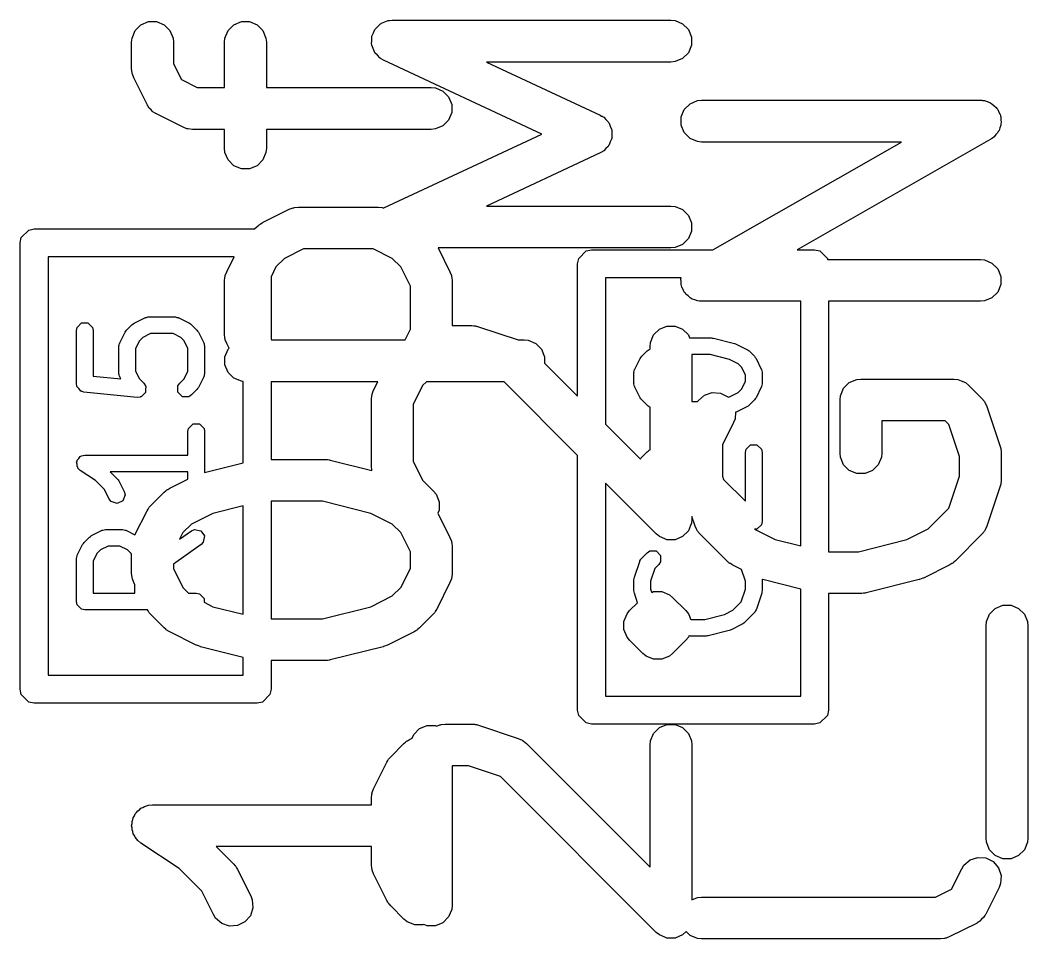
# Model space of a CAD drawing. Extents: x 2.08 to 4.63, y -4.92 to -2.81.
# Drawn here: x 3.0925 to 3.2348, y -4.3158 to -4.1861 of the extents above; entities that cross this region are included whole.
import ezdxf

# ---------------------------------------------------------------- set-up
doc = ezdxf.new("R2010")
doc.units = 0
doc.header["$MEASUREMENT"] = 0
doc.layers.add('BLACK', color=7, linetype='CONTINUOUS')

msp = doc.modelspace()

# ---------------------------------------------------------------- linework, layer by layer
at = {"layer": 'BLACK', "linetype": 'CONTINUOUS'}
for p, q in [((3.10876, -4.18752), (3.10957, -4.18671)), ((3.10957, -4.18671), (3.11064, -4.18627)), ((3.11064, -4.18627), (3.11179, -4.18627)), ((3.11179, -4.18627), (3.11285, -4.18671)), ((3.11285, -4.18671), (3.11367, -4.18752)), ((3.12188, -4.18752), (3.1227, -4.18671)), ((3.1227, -4.18671), (3.12376, -4.18627)), ((3.12376, -4.18627), (3.12491, -4.18627)), ((3.12491, -4.18627), (3.12598, -4.18671)), ((3.12598, -4.18671), (3.12679, -4.18752)), ((3.14269, -4.18728), (3.14307, -4.18693)), ((3.14307, -4.18693), (3.14343, -4.18657)), ((3.14343, -4.18657), (3.14349, -4.18654)), ((3.14349, -4.18654), (3.14354, -4.1865)), ((3.14354, -4.1865), (3.14402, -4.18632)), ((3.14402, -4.18632), (3.1445, -4.18613)), ((3.1445, -4.18613), (3.14459, -4.18612)), ((3.14459, -4.18612), (3.14462, -4.1861)), ((3.14462, -4.1861), (3.14469, -4.18611)), ((3.14469, -4.18611), (3.14507, -4.18607)), ((3.14507, -4.18607), (3.18444, -4.18607)), ((3.18444, -4.18607), (3.18502, -4.18613)), ((3.18502, -4.18613), (3.18608, -4.18657)), ((3.18608, -4.18657), (3.1869, -4.18738)), ((3.10826, -4.18916), (3.10832, -4.18859)), ((3.10832, -4.18859), (3.10876, -4.18752)), ((3.11367, -4.18752), (3.11411, -4.18859)), ((3.11411, -4.18859), (3.11417, -4.18916)), ((3.12138, -4.18916), (3.12144, -4.18859)), ((3.12144, -4.18859), (3.12188, -4.18752)), ((3.12679, -4.18752), (3.12723, -4.18859)), ((3.12723, -4.18859), (3.12729, -4.18916)), ((3.14218, -4.18845), (3.1422, -4.18839)), ((3.14218, -4.18896), (3.14218, -4.18845)), ((3.1422, -4.18832), (3.14242, -4.18786)), ((3.1422, -4.18839), (3.1422, -4.18832)), ((3.14242, -4.18786), (3.14262, -4.18738)), ((3.14262, -4.18738), (3.14266, -4.18734)), ((3.14266, -4.18734), (3.14269, -4.18728)), ((3.1869, -4.18738), (3.18734, -4.18845)), ((3.18734, -4.18845), (3.18734, -4.1896)), ((3.10826, -4.19291), (3.10826, -4.18916)), ((3.11417, -4.18916), (3.11417, -4.19222)), ((3.12138, -4.19558), (3.12138, -4.18916)), ((3.12729, -4.18916), (3.12729, -4.19558)), ((3.14215, -4.18947), (3.14218, -4.18896)), ((3.14218, -4.18953), (3.14215, -4.18947)), ((3.14218, -4.1896), (3.14218, -4.18953)), ((3.14237, -4.19007), (3.14218, -4.1896)), ((3.18734, -4.1896), (3.1869, -4.19066)), ((3.14255, -4.19055), (3.14237, -4.19007)), ((3.14259, -4.1906), (3.14255, -4.19055)), ((3.14262, -4.19066), (3.14259, -4.1906)), ((3.14298, -4.19103), (3.14262, -4.19066)), ((3.14332, -4.1914), (3.14298, -4.19103)), ((3.1434, -4.19145), (3.14332, -4.1914)), ((3.14343, -4.19148), (3.1434, -4.19145)), ((3.1869, -4.19066), (3.18608, -4.19148)), ((3.11417, -4.19222), (3.11529, -4.19446)), ((3.1435, -4.19151), (3.14343, -4.19148)), ((3.14382, -4.1917), (3.1435, -4.19151)), ((3.16621, -4.20215), (3.14382, -4.1917)), ((3.18444, -4.19198), (3.15838, -4.19198)), ((3.15838, -4.19198), (3.17444, -4.19947)), ((3.18502, -4.19192), (3.18444, -4.19198)), ((3.18608, -4.19148), (3.18502, -4.19192)), ((3.10832, -4.19349), (3.10826, -4.19291)), ((3.10836, -4.19359), (3.10832, -4.19349)), ((3.10837, -4.19369), (3.10836, -4.19359)), ((3.10857, -4.19423), (3.10837, -4.19369)), ((3.11045, -4.19798), (3.10857, -4.19423)), ((3.11529, -4.19446), (3.11753, -4.19558)), ((3.11753, -4.19558), (3.12138, -4.19558)), ((3.12729, -4.19558), (3.15058, -4.19558)), ((3.15058, -4.19558), (3.15116, -4.19564)), ((3.15116, -4.19564), (3.15222, -4.19608)), ((3.15222, -4.19608), (3.15304, -4.1969)), ((3.15304, -4.1969), (3.15348, -4.19796)), ((3.11051, -4.19808), (3.11045, -4.19798)), ((3.11052, -4.19813), (3.11051, -4.19808)), ((3.11057, -4.19818), (3.11052, -4.19813)), ((3.11076, -4.19847), (3.11057, -4.19818)), ((3.11104, -4.19872), (3.11076, -4.19847)), ((3.15348, -4.19796), (3.15348, -4.19911)), ((3.18632, -4.19867), (3.18713, -4.19786)), ((3.18713, -4.19786), (3.1882, -4.19742)), ((3.1882, -4.19742), (3.18877, -4.19736)), ((3.18877, -4.19736), (3.22814, -4.19736)), ((3.22814, -4.19736), (3.22829, -4.19738)), ((3.22829, -4.19738), (3.22835, -4.19737)), ((3.22835, -4.19737), (3.22842, -4.19739)), ((3.22842, -4.19739), (3.22872, -4.19742)), ((3.22872, -4.19742), (3.22908, -4.19757)), ((3.22908, -4.19757), (3.22946, -4.19767)), ((3.22946, -4.19767), (3.22961, -4.19779)), ((3.22961, -4.19779), (3.22978, -4.19786)), ((3.22978, -4.19786), (3.23006, -4.19814)), ((3.23006, -4.19814), (3.23037, -4.19838)), ((3.23037, -4.19838), (3.23046, -4.19854)), ((3.23046, -4.19854), (3.2306, -4.19867)), ((3.11128, -4.199), (3.11104, -4.19872)), ((3.11157, -4.19918), (3.11128, -4.199)), ((3.11163, -4.19923), (3.11157, -4.19918)), ((3.11167, -4.19924), (3.11163, -4.19923)), ((3.11177, -4.1993), (3.11167, -4.19924)), ((3.11552, -4.20118), (3.11177, -4.1993)), ((3.15348, -4.19911), (3.15304, -4.20018)), ((3.17444, -4.19947), (3.17465, -4.1996)), ((3.17465, -4.1996), (3.17472, -4.19962)), ((3.17472, -4.19962), (3.17477, -4.19967)), ((3.17477, -4.19967), (3.17494, -4.19977)), ((3.17494, -4.19977), (3.17524, -4.2001)), ((3.18588, -4.19974), (3.18632, -4.19867)), ((3.18588, -4.20089), (3.18588, -4.19974)), ((3.2306, -4.19867), (3.23075, -4.19904)), ((3.23075, -4.19904), (3.23094, -4.19938)), ((3.23094, -4.19938), (3.23097, -4.19956)), ((3.23097, -4.19956), (3.23104, -4.19974)), ((3.23104, -4.19974), (3.23104, -4.20013)), ((3.11606, -4.20139), (3.11552, -4.20118)), ((3.11616, -4.20139), (3.11606, -4.20139)), ((3.11626, -4.20143), (3.11616, -4.20139)), ((3.11684, -4.20149), (3.11626, -4.20143)), ((3.15116, -4.20143), (3.15058, -4.20149)), ((3.15222, -4.20099), (3.15116, -4.20143)), ((3.15304, -4.20018), (3.15222, -4.20099)), ((3.17524, -4.2001), (3.17557, -4.2004)), ((3.17557, -4.2004), (3.17563, -4.20052)), ((3.17563, -4.20052), (3.17572, -4.20062)), ((3.17572, -4.20062), (3.17587, -4.20104)), ((3.17587, -4.20104), (3.17606, -4.20144)), ((3.18632, -4.20195), (3.18588, -4.20089)), ((3.23089, -4.20125), (3.23078, -4.20163)), ((3.23104, -4.20089), (3.23089, -4.20125)), ((3.23104, -4.20013), (3.23109, -4.20052)), ((3.23109, -4.20052), (3.23104, -4.2007)), ((3.23104, -4.2007), (3.23104, -4.20089)), ((3.12138, -4.20149), (3.11684, -4.20149)), ((3.12138, -4.20416), (3.12138, -4.20149)), ((3.15058, -4.20149), (3.12729, -4.20149)), ((3.12729, -4.20149), (3.12729, -4.20416)), ((3.14388, -4.21257), (3.16621, -4.20215)), ((3.17606, -4.20285), (3.17587, -4.20326)), ((3.17606, -4.20144), (3.17607, -4.20157)), ((3.17607, -4.20272), (3.17606, -4.20285)), ((3.17607, -4.20157), (3.17611, -4.2017)), ((3.17611, -4.20259), (3.17607, -4.20272)), ((3.17611, -4.2017), (3.17609, -4.20215)), ((3.17609, -4.20215), (3.17611, -4.20259)), ((3.18713, -4.20277), (3.18632, -4.20195)), ((3.1882, -4.20321), (3.18713, -4.20277)), ((3.22973, -4.20279), (3.22961, -4.20288)), ((3.22978, -4.20277), (3.22973, -4.20279)), ((3.22984, -4.20271), (3.22978, -4.20277)), ((3.23008, -4.20254), (3.22984, -4.20271)), ((3.23032, -4.20223), (3.23008, -4.20254)), ((3.2306, -4.20195), (3.23032, -4.20223)), ((3.23067, -4.20178), (3.2306, -4.20195)), ((3.23078, -4.20163), (3.23067, -4.20178)), ((3.12144, -4.20474), (3.12138, -4.20416)), ((3.12729, -4.20416), (3.12723, -4.20474)), ((3.17524, -4.2042), (3.17494, -4.20453)), ((3.17557, -4.20389), (3.17524, -4.2042)), ((3.17563, -4.20377), (3.17557, -4.20389)), ((3.17572, -4.20368), (3.17563, -4.20377)), ((3.17587, -4.20326), (3.17572, -4.20368)), ((3.18877, -4.20327), (3.1882, -4.20321)), ((3.21702, -4.20327), (3.18877, -4.20327)), ((3.19036, -4.2185), (3.21702, -4.20327)), ((3.22961, -4.20288), (3.20226, -4.2185)), ((3.12188, -4.2058), (3.12144, -4.20474)), ((3.12723, -4.20474), (3.12679, -4.2058)), ((3.17444, -4.20482), (3.15838, -4.21232)), ((3.17465, -4.2047), (3.17444, -4.20482)), ((3.17472, -4.20467), (3.17465, -4.2047)), ((3.17477, -4.20463), (3.17472, -4.20467)), ((3.17494, -4.20453), (3.17477, -4.20463)), ((3.1227, -4.20662), (3.12188, -4.2058)), ((3.12376, -4.20706), (3.1227, -4.20662)), ((3.12491, -4.20706), (3.12376, -4.20706)), ((3.12598, -4.20662), (3.12491, -4.20706)), ((3.12679, -4.2058), (3.12598, -4.20662)), ((3.12677, -4.21464), (3.13052, -4.21277)), ((3.13052, -4.21277), (3.13106, -4.21256)), ((3.13106, -4.21256), (3.13116, -4.21256)), ((3.13116, -4.21256), (3.13126, -4.21251)), ((3.13126, -4.21251), (3.13184, -4.21246)), ((3.13184, -4.21246), (3.14308, -4.21246)), ((3.14308, -4.21246), (3.14366, -4.21251)), ((3.14366, -4.21251), (3.14376, -4.21256)), ((3.14376, -4.21256), (3.14386, -4.21256)), ((3.14386, -4.21256), (3.14388, -4.21257)), ((3.15838, -4.21232), (3.18444, -4.21232)), ((3.18444, -4.21232), (3.18502, -4.21237)), ((3.18502, -4.21237), (3.18608, -4.21281)), ((3.18608, -4.21281), (3.1869, -4.21363)), ((3.1869, -4.21363), (3.18734, -4.21469)), ((3.09373, -4.2157), (3.09449, -4.21555)), ((3.09449, -4.21555), (3.12564, -4.21555)), ((3.12564, -4.21555), (3.126, -4.2152)), ((3.126, -4.2152), (3.12622, -4.21501)), ((3.12622, -4.21501), (3.12628, -4.21495)), ((3.12628, -4.21495), (3.12636, -4.2149)), ((3.12636, -4.2149), (3.12645, -4.21483)), ((3.12645, -4.21483), (3.12652, -4.2148)), ((3.12652, -4.2148), (3.12677, -4.21464)), ((3.18734, -4.21469), (3.18734, -4.21585)), ((3.09252, -4.21752), (3.09267, -4.21677)), ((3.09267, -4.21677), (3.09373, -4.2157)), ((3.1869, -4.21691), (3.18608, -4.21773)), ((3.18734, -4.21585), (3.1869, -4.21691)), ((3.09252, -4.28051), (3.09252, -4.21752)), ((3.13253, -4.21836), (3.12984, -4.21971)), ((3.14239, -4.21836), (3.13253, -4.21836)), ((3.14508, -4.21971), (3.14239, -4.21836)), ((3.18444, -4.21822), (3.15154, -4.21822)), ((3.15154, -4.21822), (3.15322, -4.22159)), ((3.17248, -4.21865), (3.17323, -4.2185)), ((3.17323, -4.2185), (3.19036, -4.2185)), ((3.18502, -4.21817), (3.18444, -4.21822)), ((3.18608, -4.21773), (3.18502, -4.21817)), ((3.20226, -4.2185), (3.20472, -4.2185)), ((3.20472, -4.2185), (3.20548, -4.21865)), ((3.09646, -4.21949), (3.09646, -4.27854)), ((3.12275, -4.21949), (3.09646, -4.21949)), ((3.1217, -4.22159), (3.12275, -4.21949)), ((3.12984, -4.21971), (3.12864, -4.22091)), ((3.14628, -4.22091), (3.14508, -4.21971)), ((3.17126, -4.22047), (3.17141, -4.21972)), ((3.17141, -4.21972), (3.17248, -4.21865)), ((3.20548, -4.21865), (3.20654, -4.21972)), ((3.20654, -4.21972), (3.20657, -4.21986)), ((3.20657, -4.21986), (3.22814, -4.21986)), ((3.22814, -4.21986), (3.22872, -4.21992)), ((3.22872, -4.21992), (3.22978, -4.22036)), ((3.12864, -4.22091), (3.12795, -4.22228)), ((3.14763, -4.22361), (3.14628, -4.22091)), ((3.17126, -4.23916), (3.17126, -4.22047)), ((3.22978, -4.22036), (3.2306, -4.22117)), ((3.2306, -4.22117), (3.23104, -4.22224)), ((3.12138, -4.22291), (3.12144, -4.22233)), ((3.12144, -4.22233), (3.12148, -4.22224)), ((3.12148, -4.22224), (3.12149, -4.22213)), ((3.12149, -4.22213), (3.1217, -4.22159)), ((3.12795, -4.22228), (3.12795, -4.23104)), ((3.15322, -4.22159), (3.15343, -4.22213)), ((3.15343, -4.22213), (3.15344, -4.22224)), ((3.15344, -4.22224), (3.15348, -4.22233)), ((3.15348, -4.22233), (3.15354, -4.22291)), ((3.1752, -4.22244), (3.1752, -4.24309)), ((3.18587, -4.22244), (3.1752, -4.22244)), ((3.18583, -4.2226), (3.18587, -4.22244)), ((3.18588, -4.22299), (3.18583, -4.2226)), ((3.23104, -4.22224), (3.23104, -4.22339)), ((3.12138, -4.23041), (3.12138, -4.22291)), ((3.14763, -4.22971), (3.14763, -4.22361)), ((3.15354, -4.22291), (3.15354, -4.22919)), ((3.18588, -4.22339), (3.18588, -4.22299)), ((3.18595, -4.22356), (3.18588, -4.22339)), ((3.18597, -4.22375), (3.18595, -4.22356)), ((3.18617, -4.22409), (3.18597, -4.22375)), ((3.18632, -4.22445), (3.18617, -4.22409)), ((3.23104, -4.22339), (3.2306, -4.22445)), ((3.18645, -4.22458), (3.18632, -4.22445)), ((3.18654, -4.22475), (3.18645, -4.22458)), ((3.18685, -4.22499), (3.18654, -4.22475)), ((3.18713, -4.22527), (3.18685, -4.22499)), ((3.18731, -4.22534), (3.18713, -4.22527)), ((3.18745, -4.22545), (3.18731, -4.22534)), ((3.18783, -4.22556), (3.18745, -4.22545)), ((3.1882, -4.22571), (3.18783, -4.22556)), ((3.22978, -4.22527), (3.22872, -4.22571)), ((3.2306, -4.22445), (3.22978, -4.22527)), ((3.18849, -4.22574), (3.1882, -4.22571)), ((3.18857, -4.22576), (3.18849, -4.22574)), ((3.18862, -4.22575), (3.18857, -4.22576)), ((3.18877, -4.22576), (3.18862, -4.22575)), ((3.20276, -4.22576), (3.18877, -4.22576)), ((3.20276, -4.26029), (3.20276, -4.22576)), ((3.22814, -4.22576), (3.20669, -4.22576)), ((3.20669, -4.22576), (3.20669, -4.2611)), ((3.22872, -4.22571), (3.22814, -4.22576)), ((3.10862, -4.22884), (3.11012, -4.22809)), ((3.11012, -4.22809), (3.11018, -4.22807)), ((3.11018, -4.22807), (3.1102, -4.22805)), ((3.1102, -4.22805), (3.11038, -4.22802)), ((3.11038, -4.22802), (3.11057, -4.22797)), ((3.11057, -4.22797), (3.11059, -4.22797)), ((3.11059, -4.22797), (3.11065, -4.22796)), ((3.11065, -4.22796), (3.1144, -4.22796)), ((3.1144, -4.22796), (3.11446, -4.22797)), ((3.11446, -4.22797), (3.11448, -4.22797)), ((3.11448, -4.22797), (3.11467, -4.22802)), ((3.11467, -4.22802), (3.11485, -4.22805)), ((3.11485, -4.22805), (3.11487, -4.22807)), ((3.11487, -4.22807), (3.11493, -4.22809)), ((3.11493, -4.22809), (3.11643, -4.22884)), ((3.10047, -4.22989), (3.10056, -4.22944)), ((3.10047, -4.23739), (3.10047, -4.22989)), ((3.10056, -4.22944), (3.1012, -4.2288)), ((3.1012, -4.2288), (3.1021, -4.2288)), ((3.1021, -4.2288), (3.10274, -4.22944)), ((3.10274, -4.22944), (3.10283, -4.22989)), ((3.10283, -4.22989), (3.10283, -4.23632)), ((3.10746, -4.22997), (3.10756, -4.22981)), ((3.10756, -4.22981), (3.10831, -4.22906)), ((3.10831, -4.22906), (3.10847, -4.22895)), ((3.10847, -4.22895), (3.10862, -4.22884)), ((3.11643, -4.22884), (3.11658, -4.22895)), ((3.11658, -4.22895), (3.11673, -4.22906)), ((3.11673, -4.22906), (3.11748, -4.22981)), ((3.11748, -4.22981), (3.11759, -4.22997)), ((3.14688, -4.23121), (3.14763, -4.22971)), ((3.15354, -4.22919), (3.15632, -4.22919)), ((3.15632, -4.22919), (3.15661, -4.22922)), ((3.15661, -4.22922), (3.15669, -4.22921)), ((3.15669, -4.22921), (3.15679, -4.22924)), ((3.15679, -4.22924), (3.1569, -4.22925)), ((3.1569, -4.22925), (3.15697, -4.22928)), ((3.15697, -4.22928), (3.15725, -4.22934)), ((3.15725, -4.22934), (3.16285, -4.23121)), ((3.18199, -4.2305), (3.1828, -4.22969)), ((3.1828, -4.22969), (3.18387, -4.22925)), ((3.18387, -4.22925), (3.18502, -4.22925)), ((3.18502, -4.22925), (3.18608, -4.22969)), ((3.18608, -4.22969), (3.1869, -4.2305)), ((3.10659, -4.23161), (3.10734, -4.23011)), ((3.10734, -4.23011), (3.10746, -4.22997)), ((3.10985, -4.23086), (3.10937, -4.23134)), ((3.11093, -4.23032), (3.10985, -4.23086)), ((3.11412, -4.23032), (3.11093, -4.23032)), ((3.1152, -4.23086), (3.11412, -4.23032)), ((3.11568, -4.23134), (3.1152, -4.23086)), ((3.11759, -4.22997), (3.11771, -4.23011)), ((3.11771, -4.23011), (3.11846, -4.23161)), ((3.12144, -4.23098), (3.12138, -4.23041)), ((3.12148, -4.23108), (3.12144, -4.23098)), ((3.12149, -4.23119), (3.12148, -4.23108)), ((3.1217, -4.23173), (3.12149, -4.23119)), ((3.12795, -4.23104), (3.12804, -4.23121)), ((3.12804, -4.23121), (3.14688, -4.23121)), ((3.16285, -4.23121), (3.16371, -4.23121)), ((3.16371, -4.23121), (3.16428, -4.23126)), ((3.16428, -4.23126), (3.16535, -4.2317)), ((3.18155, -4.23157), (3.18199, -4.2305)), ((3.1869, -4.2305), (3.18707, -4.23091)), ((3.18707, -4.23091), (3.19014, -4.23091)), ((3.19014, -4.23091), (3.19028, -4.23094)), ((3.19028, -4.23094), (3.19043, -4.23095)), ((3.19043, -4.23095), (3.19343, -4.2317)), ((3.10647, -4.23206), (3.10652, -4.23188)), ((3.10648, -4.23208), (3.10647, -4.23206)), ((3.10647, -4.23214), (3.10648, -4.23208)), ((3.10647, -4.23589), (3.10647, -4.23214)), ((3.10652, -4.23188), (3.10656, -4.23169)), ((3.10656, -4.23169), (3.10658, -4.23167)), ((3.10658, -4.23167), (3.10659, -4.23161)), ((3.10937, -4.23134), (3.10883, -4.23242)), ((3.10883, -4.23242), (3.10883, -4.23561)), ((3.11622, -4.23242), (3.11568, -4.23134)), ((3.11622, -4.23561), (3.11622, -4.23242)), ((3.11846, -4.23161), (3.11847, -4.23167)), ((3.11847, -4.23167), (3.11849, -4.23169)), ((3.11849, -4.23169), (3.11853, -4.23188)), ((3.11853, -4.23188), (3.11858, -4.23206)), ((3.11858, -4.23206), (3.11857, -4.23208)), ((3.11857, -4.23208), (3.11858, -4.23214)), ((3.11858, -4.23214), (3.11858, -4.23589)), ((3.12144, -4.23358), (3.12188, -4.23252)), ((3.12202, -4.23238), (3.1217, -4.23173)), ((3.12188, -4.23252), (3.12202, -4.23238)), ((3.16535, -4.2317), (3.16616, -4.23252)), ((3.16616, -4.23252), (3.1666, -4.23358)), ((3.18106, -4.23276), (3.18121, -4.23266)), ((3.18121, -4.23266), (3.18136, -4.23254)), ((3.18136, -4.23254), (3.18149, -4.23248)), ((3.18149, -4.23214), (3.18155, -4.23157)), ((3.18149, -4.23248), (3.18149, -4.23214)), ((3.19343, -4.2317), (3.19354, -4.23176)), ((3.19354, -4.23176), (3.19367, -4.23179)), ((3.19367, -4.23179), (3.19517, -4.23254)), ((3.19517, -4.23254), (3.19532, -4.23266)), ((3.19532, -4.23266), (3.19547, -4.23276)), ((3.12144, -4.23473), (3.12144, -4.23358)), ((3.1666, -4.23358), (3.1666, -4.2345)), ((3.17933, -4.23532), (3.18008, -4.23382)), ((3.18008, -4.23382), (3.1802, -4.23367)), ((3.1802, -4.23367), (3.18031, -4.23351)), ((3.18031, -4.23351), (3.18106, -4.23276)), ((3.18999, -4.23328), (3.18739, -4.23328)), ((3.18739, -4.23328), (3.18739, -4.23991)), ((3.19273, -4.23396), (3.18999, -4.23328)), ((3.19394, -4.23457), (3.19273, -4.23396)), ((3.19547, -4.23276), (3.19622, -4.23351)), ((3.19622, -4.23351), (3.19633, -4.23367)), ((3.19633, -4.23367), (3.19645, -4.23382)), ((3.19645, -4.23382), (3.1972, -4.23532)), ((3.12188, -4.2358), (3.12144, -4.23473)), ((3.1666, -4.2345), (3.17126, -4.23916)), ((3.17921, -4.23576), (3.17926, -4.23558)), ((3.17926, -4.23558), (3.1793, -4.23539)), ((3.1793, -4.23539), (3.17932, -4.23537)), ((3.17932, -4.23537), (3.17933, -4.23532)), ((3.19442, -4.23505), (3.19394, -4.23457)), ((3.19496, -4.23612), (3.19442, -4.23505)), ((3.1972, -4.23532), (3.19721, -4.23537)), ((3.19721, -4.23537), (3.19723, -4.23539)), ((3.19723, -4.23539), (3.19727, -4.23558)), ((3.19727, -4.23558), (3.19732, -4.23576)), ((3.10283, -4.23632), (3.10674, -4.23671)), ((3.10648, -4.23595), (3.10647, -4.23589)), ((3.10647, -4.23598), (3.10648, -4.23595)), ((3.10652, -4.23616), (3.10647, -4.23598)), ((3.10656, -4.23634), (3.10652, -4.23616)), ((3.10658, -4.23636), (3.10656, -4.23634)), ((3.10659, -4.23642), (3.10658, -4.23636)), ((3.10674, -4.23671), (3.10659, -4.23642)), ((3.10883, -4.23561), (3.10937, -4.23669)), ((3.10937, -4.23669), (3.10998, -4.23731)), ((3.11506, -4.23731), (3.11568, -4.23669)), ((3.11568, -4.23669), (3.11622, -4.23561)), ((3.11846, -4.23642), (3.11771, -4.23792)), ((3.11847, -4.23636), (3.11846, -4.23642)), ((3.11849, -4.23634), (3.11847, -4.23636)), ((3.11853, -4.23616), (3.11849, -4.23634)), ((3.11858, -4.23598), (3.11853, -4.23616)), ((3.11858, -4.23589), (3.11857, -4.23595)), ((3.11857, -4.23595), (3.11858, -4.23598)), ((3.1227, -4.23661), (3.12188, -4.2358)), ((3.12376, -4.23705), (3.1227, -4.23661)), ((3.17922, -4.23579), (3.17921, -4.23576)), ((3.17921, -4.23585), (3.17922, -4.23579)), ((3.17921, -4.23735), (3.17921, -4.23585)), ((3.19496, -4.23707), (3.19496, -4.23612)), ((3.19732, -4.23576), (3.19731, -4.23579)), ((3.19731, -4.23579), (3.19732, -4.23585)), ((3.19732, -4.23585), (3.19732, -4.23735)), ((3.20963, -4.23723), (3.21069, -4.23679)), ((3.21069, -4.23679), (3.21127, -4.23673)), ((3.21127, -4.23673), (3.22439, -4.23673)), ((3.22439, -4.23673), (3.22497, -4.23679)), ((3.22497, -4.23679), (3.22541, -4.23697)), ((3.22541, -4.23697), (3.22603, -4.23723)), ((3.10053, -4.23767), (3.10047, -4.23739)), ((3.10052, -4.23773), (3.10053, -4.23767)), ((3.10054, -4.23776), (3.10052, -4.23773)), ((3.10056, -4.23784), (3.10054, -4.23776)), ((3.10084, -4.23813), (3.10056, -4.23784)), ((3.10109, -4.23843), (3.10084, -4.23813)), ((3.10117, -4.23846), (3.10109, -4.23843)), ((3.10998, -4.23731), (3.11024, -4.23769)), ((3.11024, -4.23769), (3.11024, -4.23775)), ((3.11024, -4.23775), (3.11028, -4.2378)), ((3.11028, -4.2378), (3.11024, -4.2382)), ((3.11024, -4.2382), (3.11024, -4.23859)), ((3.11481, -4.23769), (3.11506, -4.23731)), ((3.11481, -4.23859), (3.11481, -4.23769)), ((3.11748, -4.23823), (3.11673, -4.23898)), ((3.11759, -4.23807), (3.11748, -4.23823)), ((3.11771, -4.23792), (3.11759, -4.23807)), ((3.12402, -4.23708), (3.12376, -4.23705)), ((3.12402, -4.24854), (3.12402, -4.23708)), ((3.12795, -4.23711), (3.12795, -4.24808)), ((3.14304, -4.23711), (3.12795, -4.23711)), ((3.14222, -4.23886), (3.14243, -4.23832)), ((3.14243, -4.23832), (3.14304, -4.23711)), ((3.14937, -4.23764), (3.14802, -4.24034)), ((3.1499, -4.23711), (3.14937, -4.23764)), ((3.16086, -4.23711), (3.1499, -4.23711)), ((3.17126, -4.24751), (3.16086, -4.23711)), ((3.17922, -4.2374), (3.17921, -4.23735)), ((3.17921, -4.23743), (3.17922, -4.2374)), ((3.17926, -4.23761), (3.17921, -4.23743)), ((3.1793, -4.2378), (3.17926, -4.23761)), ((3.17932, -4.23782), (3.1793, -4.2378)), ((3.17933, -4.23787), (3.17932, -4.23782)), ((3.18008, -4.23937), (3.17933, -4.23787)), ((3.19394, -4.23862), (3.19442, -4.23815)), ((3.19442, -4.23815), (3.19496, -4.23707)), ((3.1972, -4.23787), (3.19645, -4.23937)), ((3.19721, -4.23782), (3.1972, -4.23787)), ((3.19723, -4.2378), (3.19721, -4.23782)), ((3.19727, -4.23761), (3.19723, -4.2378)), ((3.19732, -4.23743), (3.19727, -4.23761)), ((3.19732, -4.23735), (3.19731, -4.2374)), ((3.19731, -4.2374), (3.19732, -4.23743)), ((3.20837, -4.23911), (3.20881, -4.23804)), ((3.20881, -4.23804), (3.20963, -4.23723)), ((3.22603, -4.23723), (3.22648, -4.2376)), ((3.22648, -4.2376), (3.22836, -4.23947)), ((3.1012, -4.23848), (3.10117, -4.23846)), ((3.10126, -4.23848), (3.1012, -4.23848)), ((3.10153, -4.23857), (3.10126, -4.23848)), ((3.10903, -4.23932), (3.10153, -4.23857)), ((3.10949, -4.23927), (3.10903, -4.23932)), ((3.10954, -4.23923), (3.10949, -4.23927)), ((3.1096, -4.23923), (3.10954, -4.23923)), ((3.10988, -4.23895), (3.1096, -4.23923)), ((3.11019, -4.2387), (3.10988, -4.23895)), ((3.1102, -4.23864), (3.11019, -4.2387)), ((3.11024, -4.23859), (3.1102, -4.23864)), ((3.11545, -4.23923), (3.11481, -4.23859)), ((3.11635, -4.23923), (3.11545, -4.23923)), ((3.11673, -4.23898), (3.11635, -4.23923)), ((3.14212, -4.23964), (3.14218, -4.23907)), ((3.14212, -4.24902), (3.14212, -4.23964)), ((3.14218, -4.23907), (3.14222, -4.23897)), ((3.14222, -4.23897), (3.14222, -4.23886)), ((3.1802, -4.23952), (3.18008, -4.23937)), ((3.18031, -4.23968), (3.1802, -4.23952)), ((3.18106, -4.24043), (3.18031, -4.23968)), ((3.18821, -4.23991), (3.18831, -4.23975)), ((3.18831, -4.23975), (3.18918, -4.23899)), ((3.18918, -4.23899), (3.19028, -4.23863)), ((3.19028, -4.23863), (3.19143, -4.23871)), ((3.19143, -4.23871), (3.19246, -4.23923)), ((3.19246, -4.23923), (3.19251, -4.23929)), ((3.19251, -4.23929), (3.19273, -4.23923)), ((3.19273, -4.23923), (3.19394, -4.23862)), ((3.19622, -4.23968), (3.19547, -4.24043)), ((3.19633, -4.23952), (3.19622, -4.23968)), ((3.19645, -4.23937), (3.19633, -4.23952)), ((3.20832, -4.23968), (3.20837, -4.23911)), ((3.20832, -4.24718), (3.20832, -4.23968)), ((3.22836, -4.23947), (3.22872, -4.23992)), ((3.14802, -4.24034), (3.14802, -4.24832)), ((3.18121, -4.24054), (3.18106, -4.24043)), ((3.18136, -4.24065), (3.18121, -4.24054)), ((3.18149, -4.24071), (3.18136, -4.24065)), ((3.18149, -4.24672), (3.18149, -4.24071)), ((3.18739, -4.23991), (3.18821, -4.23991)), ((3.19517, -4.24065), (3.19367, -4.2414)), ((3.19532, -4.24054), (3.19517, -4.24065)), ((3.19547, -4.24043), (3.19532, -4.24054)), ((3.22872, -4.23992), (3.22876, -4.24002)), ((3.22876, -4.24002), (3.22883, -4.2401)), ((3.22883, -4.2401), (3.22907, -4.24063)), ((3.22907, -4.24063), (3.23094, -4.24625)), ((3.1935, -4.24234), (3.19329, -4.24288)), ((3.19356, -4.24143), (3.1935, -4.24234)), ((3.19367, -4.2414), (3.19356, -4.24143)), ((3.22317, -4.24264), (3.21422, -4.24264)), ((3.21422, -4.24264), (3.21422, -4.24718)), ((3.22369, -4.24315), (3.22317, -4.24264)), ((3.11622, -4.24414), (3.11631, -4.24369)), ((3.11631, -4.24369), (3.11695, -4.24305)), ((3.11695, -4.24305), (3.11785, -4.24305)), ((3.11785, -4.24305), (3.11849, -4.24369)), ((3.11849, -4.24369), (3.11858, -4.24414)), ((3.1752, -4.24309), (3.18012, -4.24802)), ((3.19329, -4.24288), (3.19173, -4.24601)), ((3.22519, -4.24766), (3.22369, -4.24315)), ((3.11622, -4.24746), (3.11622, -4.24414)), ((3.11858, -4.24414), (3.11858, -4.2499)), ((3.18106, -4.24701), (3.18121, -4.2469)), ((3.18121, -4.2469), (3.18136, -4.24679)), ((3.18136, -4.24679), (3.18149, -4.24672)), ((3.19173, -4.24601), (3.19173, -4.25045)), ((3.19496, -4.24709), (3.19505, -4.24664)), ((3.19505, -4.24664), (3.19569, -4.246)), ((3.19569, -4.246), (3.19659, -4.246)), ((3.19659, -4.246), (3.19723, -4.24664)), ((3.19723, -4.24664), (3.19732, -4.24709)), ((3.23094, -4.24625), (3.23101, -4.24653)), ((3.23101, -4.24653), (3.23104, -4.24661)), ((3.23104, -4.24661), (3.23105, -4.24671)), ((3.23105, -4.24671), (3.23107, -4.24681)), ((3.23107, -4.24681), (3.23107, -4.24689)), ((3.23107, -4.24689), (3.2311, -4.24718)), ((3.10049, -4.24841), (3.10056, -4.24831)), ((3.10056, -4.24819), (3.1008, -4.24795)), ((3.10056, -4.24831), (3.10056, -4.24819)), ((3.1008, -4.24795), (3.10099, -4.24766)), ((3.10099, -4.24766), (3.10111, -4.24764)), ((3.10111, -4.24764), (3.1012, -4.24755)), ((3.1012, -4.24755), (3.10165, -4.24746)), ((3.10165, -4.24746), (3.11622, -4.24746)), ((3.12795, -4.24808), (3.13559, -4.24808)), ((3.13559, -4.24808), (3.13569, -4.24809)), ((3.13569, -4.24809), (3.13573, -4.24808)), ((3.13573, -4.24808), (3.13594, -4.24811)), ((3.13594, -4.24811), (3.13616, -4.24814)), ((3.13616, -4.24814), (3.1362, -4.24815)), ((3.1362, -4.24815), (3.1363, -4.24817)), ((3.1363, -4.24817), (3.1422, -4.24964)), ((3.14802, -4.24832), (3.14937, -4.25102)), ((3.17126, -4.28346), (3.17126, -4.24751)), ((3.18012, -4.24802), (3.1802, -4.24792)), ((3.1802, -4.24792), (3.18031, -4.24776)), ((3.18031, -4.24776), (3.18106, -4.24701)), ((3.19496, -4.25399), (3.19496, -4.24709)), ((3.19732, -4.24709), (3.19732, -4.25684)), ((3.20837, -4.24776), (3.20832, -4.24718)), ((3.20881, -4.24882), (3.20837, -4.24776)), ((3.21417, -4.24776), (3.21372, -4.24882)), ((3.21422, -4.24718), (3.21417, -4.24776)), ((3.22519, -4.25045), (3.22519, -4.24766)), ((3.2311, -4.24718), (3.2311, -4.25093)), ((3.10056, -4.24875), (3.10049, -4.24841)), ((3.10056, -4.24909), (3.10056, -4.24875)), ((3.10065, -4.24918), (3.10056, -4.24909)), ((3.10067, -4.2493), (3.10065, -4.24918)), ((3.101, -4.24962), (3.10067, -4.2493)), ((3.10315, -4.25106), (3.101, -4.24962)), ((3.11622, -4.24982), (3.10525, -4.24982)), ((3.10525, -4.24982), (3.10624, -4.25081)), ((3.11622, -4.25085), (3.11622, -4.24982)), ((3.11858, -4.2499), (3.12402, -4.24854)), ((3.14218, -4.24959), (3.14212, -4.24902)), ((3.1422, -4.24964), (3.14218, -4.24959)), ((3.20963, -4.24964), (3.20881, -4.24882)), ((3.21069, -4.25008), (3.20963, -4.24964)), ((3.21291, -4.24964), (3.21185, -4.25008)), ((3.21372, -4.24882), (3.21291, -4.24964)), ((3.10443, -4.25234), (3.10315, -4.25106)), ((3.10624, -4.25081), (3.10634, -4.25096)), ((3.10634, -4.25096), (3.10646, -4.25111)), ((3.10646, -4.25111), (3.10721, -4.25261)), ((3.11364, -4.25214), (3.11622, -4.25085)), ((3.14937, -4.25102), (3.15091, -4.25255)), ((3.19173, -4.25045), (3.19188, -4.25091)), ((3.19188, -4.25091), (3.19496, -4.25399)), ((3.21185, -4.25008), (3.21069, -4.25008)), ((3.22369, -4.25496), (3.22519, -4.25045)), ((3.2311, -4.25093), (3.23107, -4.25122)), ((3.23107, -4.25122), (3.23107, -4.2513)), ((3.10509, -4.25367), (3.10443, -4.25234)), ((3.10721, -4.25261), (3.10733, -4.25306)), ((3.11287, -4.25269), (3.1131, -4.25251)), ((3.1131, -4.25251), (3.11315, -4.25245)), ((3.11315, -4.25245), (3.11324, -4.25239)), ((3.11324, -4.25239), (3.11332, -4.25233)), ((3.11332, -4.25233), (3.11339, -4.2523)), ((3.11339, -4.2523), (3.11364, -4.25214)), ((3.15091, -4.25255), (3.15128, -4.253)), ((3.18235, -4.2586), (3.1752, -4.25145)), ((3.1752, -4.25145), (3.1752, -4.2815)), ((3.23094, -4.25187), (3.22907, -4.25749)), ((3.23101, -4.25158), (3.23094, -4.25187)), ((3.23104, -4.25151), (3.23101, -4.25158)), ((3.23105, -4.2514), (3.23104, -4.25151)), ((3.23107, -4.2513), (3.23105, -4.2514)), ((3.10538, -4.25403), (3.10509, -4.25367)), ((3.10623, -4.25432), (3.10538, -4.25403)), ((3.10704, -4.25391), (3.10623, -4.25432)), ((3.10733, -4.25306), (3.10704, -4.25391)), ((3.111, -4.25457), (3.11287, -4.25269)), ((3.13522, -4.25398), (3.12795, -4.25398)), ((3.12795, -4.25398), (3.12795, -4.27058)), ((3.14205, -4.25569), (3.13522, -4.25398)), ((3.15128, -4.253), (3.15172, -4.25406)), ((3.15172, -4.25406), (3.15172, -4.25522)), ((3.10874, -4.25874), (3.11045, -4.25533)), ((3.11045, -4.25533), (3.1106, -4.25509)), ((3.1106, -4.25509), (3.11063, -4.25501)), ((3.11063, -4.25501), (3.1107, -4.25493)), ((3.1107, -4.25493), (3.11076, -4.25484)), ((3.11076, -4.25484), (3.11081, -4.25479)), ((3.11081, -4.25479), (3.111, -4.25457)), ((3.12402, -4.25462), (3.11974, -4.25569)), ((3.12402, -4.26994), (3.12402, -4.25462)), ((3.15172, -4.25522), (3.15152, -4.25568)), ((3.22077, -4.25788), (3.22369, -4.25496)), ((3.11974, -4.25569), (3.11671, -4.25721)), ((3.14508, -4.25721), (3.14205, -4.25569)), ((3.15152, -4.25568), (3.15322, -4.25908)), ((3.18739, -4.25651), (3.18734, -4.25709)), ((3.18785, -4.25749), (3.18739, -4.25614)), ((3.18739, -4.25614), (3.18739, -4.25651)), ((3.19732, -4.25684), (3.19723, -4.25729)), ((3.10262, -4.25883), (3.10412, -4.25808)), ((3.10412, -4.25808), (3.10418, -4.25807)), ((3.10418, -4.25807), (3.1042, -4.25805)), ((3.1042, -4.25805), (3.10438, -4.25801)), ((3.10438, -4.25801), (3.10457, -4.25796)), ((3.10457, -4.25796), (3.10459, -4.25797)), ((3.10459, -4.25797), (3.10465, -4.25796)), ((3.10465, -4.25796), (3.1069, -4.25796)), ((3.1069, -4.25796), (3.10696, -4.25797)), ((3.10696, -4.25797), (3.10698, -4.25796)), ((3.10698, -4.25796), (3.10717, -4.25801)), ((3.10717, -4.25801), (3.10735, -4.25805)), ((3.10735, -4.25805), (3.10737, -4.25807)), ((3.10737, -4.25807), (3.10743, -4.25808)), ((3.10743, -4.25808), (3.10874, -4.25874)), ((3.11504, -4.25935), (3.11672, -4.25817)), ((3.11671, -4.25721), (3.11551, -4.2584)), ((3.11672, -4.25817), (3.11714, -4.25799)), ((3.11714, -4.25799), (3.11803, -4.25814)), ((3.11803, -4.25814), (3.11855, -4.25888)), ((3.14628, -4.2584), (3.14508, -4.25721)), ((3.1869, -4.25816), (3.18608, -4.25897)), ((3.18721, -4.2574), (3.1869, -4.25816)), ((3.18734, -4.25709), (3.18721, -4.2574)), ((3.18808, -4.25802), (3.18785, -4.25749)), ((3.18815, -4.2581), (3.18808, -4.25802)), ((3.18819, -4.2582), (3.18815, -4.2581)), ((3.18856, -4.25864), (3.18819, -4.2582)), ((3.19659, -4.25793), (3.19625, -4.25793)), ((3.19625, -4.25793), (3.19918, -4.2594)), ((3.19723, -4.25729), (3.19659, -4.25793)), ((3.19659, -4.25793), (3.19659, -4.25793)), ((3.21774, -4.2594), (3.22077, -4.25788)), ((3.22872, -4.2582), (3.22836, -4.25864)), ((3.22876, -4.2581), (3.22872, -4.2582)), ((3.22883, -4.25802), (3.22876, -4.2581)), ((3.22907, -4.25749), (3.22883, -4.25802)), ((3.10157, -4.2598), (3.10232, -4.25905)), ((3.10232, -4.25905), (3.10247, -4.25895)), ((3.10247, -4.25895), (3.10262, -4.25883)), ((3.11551, -4.2584), (3.11504, -4.25935)), ((3.11839, -4.25977), (3.11808, -4.26011)), ((3.11855, -4.25888), (3.11839, -4.25977)), ((3.14763, -4.2611), (3.14628, -4.2584)), ((3.15322, -4.25908), (3.15343, -4.25962)), ((3.15343, -4.25962), (3.15344, -4.25973)), ((3.15344, -4.25973), (3.15348, -4.25983)), ((3.1828, -4.25897), (3.18235, -4.2586)), ((3.18355, -4.25928), (3.1828, -4.25897)), ((3.18387, -4.25941), (3.18355, -4.25928)), ((3.18502, -4.25941), (3.18387, -4.25941)), ((3.18387, -4.25941), (3.18387, -4.25941)), ((3.18608, -4.25897), (3.18502, -4.25941)), ((3.19231, -4.26239), (3.18856, -4.25864)), ((3.19918, -4.2594), (3.20276, -4.26029)), ((3.21091, -4.2611), (3.21774, -4.2594)), ((3.22836, -4.25864), (3.22461, -4.26239)), ((3.10059, -4.26161), (3.10134, -4.26011)), ((3.10134, -4.26011), (3.10146, -4.25996)), ((3.10146, -4.25996), (3.10157, -4.2598)), ((3.10385, -4.26086), (3.10337, -4.26134)), ((3.10493, -4.26032), (3.10385, -4.26086)), ((3.10662, -4.26032), (3.10493, -4.26032)), ((3.1077, -4.26086), (3.10662, -4.26032)), ((3.10818, -4.26134), (3.1077, -4.26086)), ((3.11808, -4.26011), (3.11417, -4.26284)), ((3.14763, -4.26346), (3.14763, -4.2611)), ((3.15348, -4.25983), (3.15354, -4.2604)), ((3.15354, -4.2604), (3.15354, -4.26415)), ((3.18106, -4.26126), (3.18144, -4.261)), ((3.18144, -4.261), (3.18234, -4.261)), ((3.18234, -4.261), (3.18298, -4.26164)), ((3.20669, -4.2611), (3.21091, -4.2611)), ((3.10047, -4.26206), (3.10052, -4.26187)), ((3.10048, -4.26208), (3.10047, -4.26206)), ((3.10047, -4.26214), (3.10048, -4.26208)), ((3.10047, -4.26814), (3.10047, -4.26214)), ((3.10052, -4.26187), (3.10056, -4.26169)), ((3.10056, -4.26169), (3.10058, -4.26167)), ((3.10058, -4.26167), (3.10059, -4.26161)), ((3.10337, -4.26134), (3.10283, -4.26242)), ((3.10283, -4.26242), (3.10283, -4.26696)), ((3.10826, -4.2615), (3.10818, -4.26134)), ((3.10826, -4.26415), (3.10826, -4.2615)), ((3.17927, -4.26472), (3.18002, -4.26247)), ((3.18002, -4.26247), (3.18005, -4.26242)), ((3.18005, -4.26239), (3.18015, -4.26223)), ((3.18005, -4.26242), (3.18005, -4.26239)), ((3.18015, -4.26223), (3.18025, -4.26207)), ((3.18025, -4.26207), (3.18027, -4.26206)), ((3.18027, -4.26206), (3.18031, -4.26201)), ((3.18031, -4.26201), (3.18106, -4.26126)), ((3.18298, -4.26254), (3.18273, -4.26293)), ((3.18298, -4.26164), (3.18298, -4.26254)), ((3.19254, -4.26258), (3.19231, -4.26239)), ((3.19259, -4.26264), (3.19254, -4.26258)), ((3.22438, -4.26258), (3.22433, -4.26264)), ((3.22461, -4.26239), (3.22438, -4.26258)), ((3.11417, -4.26284), (3.11417, -4.26346)), ((3.11417, -4.26346), (3.11551, -4.26615)), ((3.14628, -4.26615), (3.14763, -4.26346)), ((3.18217, -4.26348), (3.18157, -4.26528)), ((3.18273, -4.26293), (3.18217, -4.26348)), ((3.19268, -4.2627), (3.19259, -4.26264)), ((3.19276, -4.26276), (3.19268, -4.2627)), ((3.19283, -4.26279), (3.19276, -4.26276)), ((3.19308, -4.26295), (3.19283, -4.26279)), ((3.1944, -4.26361), (3.19308, -4.26295)), ((3.19496, -4.26528), (3.1944, -4.26361)), ((3.22384, -4.26295), (3.22009, -4.26482)), ((3.22409, -4.26279), (3.22384, -4.26295)), ((3.22416, -4.26276), (3.22409, -4.26279)), ((3.22424, -4.2627), (3.22416, -4.26276)), ((3.22433, -4.26264), (3.22424, -4.2627)), ((3.10832, -4.26473), (3.10826, -4.26415)), ((3.10836, -4.26483), (3.10832, -4.26473)), ((3.10837, -4.26493), (3.10836, -4.26483)), ((3.10857, -4.26547), (3.10837, -4.26493)), ((3.10872, -4.26577), (3.10857, -4.26547)), ((3.15322, -4.26547), (3.15135, -4.26922)), ((3.15343, -4.26493), (3.15322, -4.26547)), ((3.15344, -4.26483), (3.15343, -4.26493)), ((3.15348, -4.26473), (3.15344, -4.26483)), ((3.15354, -4.26415), (3.15348, -4.26473)), ((3.17921, -4.26509), (3.17925, -4.26491)), ((3.17921, -4.26659), (3.17921, -4.26509)), ((3.17925, -4.26491), (3.17927, -4.26472)), ((3.18157, -4.26528), (3.18157, -4.2664)), ((3.19496, -4.2664), (3.19496, -4.26528)), ((3.19737, -4.26503), (3.1973, -4.265)), ((3.1973, -4.265), (3.19732, -4.26509)), ((3.19732, -4.26509), (3.19732, -4.26659)), ((3.19739, -4.26503), (3.19737, -4.26503)), ((3.19743, -4.26505), (3.19739, -4.26503)), ((3.20276, -4.26638), (3.19743, -4.26505)), ((3.21948, -4.26505), (3.21199, -4.26692)), ((3.21953, -4.26503), (3.21948, -4.26505)), ((3.21955, -4.26503), (3.21953, -4.26503)), ((3.21979, -4.26494), (3.21955, -4.26503)), ((3.22003, -4.26485), (3.21979, -4.26494)), ((3.22005, -4.26484), (3.22003, -4.26485)), ((3.22009, -4.26482), (3.22005, -4.26484)), ((3.10872, -4.26696), (3.10872, -4.26577)), ((3.11551, -4.26615), (3.11632, -4.26696)), ((3.14508, -4.26735), (3.14628, -4.26615)), ((3.17925, -4.26678), (3.17921, -4.26659)), ((3.17927, -4.26697), (3.17925, -4.26678)), ((3.18157, -4.2664), (3.18172, -4.26685)), ((3.18172, -4.26685), (3.18199, -4.26674)), ((3.18199, -4.26674), (3.18314, -4.26674)), ((3.18314, -4.26674), (3.18421, -4.26718)), ((3.19436, -4.2682), (3.19496, -4.2664)), ((3.19728, -4.26678), (3.19726, -4.26697)), ((3.19732, -4.26659), (3.19728, -4.26678)), ((3.20276, -4.2815), (3.20276, -4.26638)), ((3.10056, -4.26859), (3.10047, -4.26814)), ((3.10283, -4.26696), (3.10872, -4.26696)), ((3.11632, -4.26696), (3.1174, -4.26696)), ((3.1174, -4.26696), (3.11785, -4.26705)), ((3.11785, -4.26705), (3.11849, -4.26769)), ((3.11849, -4.26769), (3.11849, -4.26824)), ((3.11849, -4.26824), (3.11974, -4.26887)), ((3.14205, -4.26887), (3.14508, -4.26735)), ((3.1786, -4.26942), (3.17972, -4.26831)), ((3.17972, -4.26831), (3.17927, -4.26697)), ((3.18421, -4.26718), (3.18421, -4.26718)), ((3.18421, -4.26718), (3.18465, -4.26755)), ((3.18465, -4.26755), (3.18653, -4.26942)), ((3.19319, -4.26937), (3.19436, -4.2682)), ((3.19726, -4.26697), (3.19651, -4.26921)), ((3.21127, -4.26701), (3.20669, -4.26701)), ((3.20669, -4.26701), (3.20669, -4.28346)), ((3.21137, -4.267), (3.21127, -4.26701)), ((3.21141, -4.26701), (3.21137, -4.267)), ((3.21163, -4.26697), (3.21141, -4.26701)), ((3.21185, -4.26695), (3.21163, -4.26697)), ((3.21189, -4.26694), (3.21185, -4.26695)), ((3.21199, -4.26692), (3.21189, -4.26694)), ((3.1012, -4.26923), (3.10056, -4.26859)), ((3.10165, -4.26932), (3.1012, -4.26923)), ((3.11051, -4.26932), (3.10165, -4.26932)), ((3.1106, -4.26947), (3.11051, -4.26932)), ((3.11063, -4.26954), (3.1106, -4.26947)), ((3.1107, -4.26963), (3.11063, -4.26954)), ((3.11076, -4.26971), (3.1107, -4.26963)), ((3.11081, -4.26977), (3.11076, -4.26971)), ((3.11974, -4.26887), (3.12402, -4.26994)), ((3.13522, -4.27058), (3.14205, -4.26887)), ((3.15104, -4.26971), (3.15098, -4.26977)), ((3.1511, -4.26963), (3.15104, -4.26971)), ((3.15116, -4.26954), (3.1511, -4.26963)), ((3.15119, -4.26947), (3.15116, -4.26954)), ((3.15135, -4.26922), (3.15119, -4.26947)), ((3.17824, -4.26987), (3.1786, -4.26942)), ((3.18653, -4.26942), (3.1869, -4.26987)), ((3.19198, -4.26998), (3.19319, -4.26937)), ((3.19622, -4.26968), (3.19472, -4.27118)), ((3.19626, -4.26963), (3.19622, -4.26968)), ((3.19628, -4.26962), (3.19626, -4.26963)), ((3.19637, -4.26945), (3.19628, -4.26962)), ((3.19648, -4.26929), (3.19637, -4.26945)), ((3.19651, -4.26921), (3.19648, -4.26927)), ((3.19648, -4.26927), (3.19648, -4.26929)), ((3.22944, -4.26991), (3.23025, -4.2691)), ((3.23025, -4.2691), (3.23132, -4.26866)), ((3.23132, -4.26866), (3.23247, -4.26866)), ((3.23247, -4.26866), (3.23353, -4.2691)), ((3.23353, -4.2691), (3.23435, -4.26991)), ((3.111, -4.26999), (3.11081, -4.26977)), ((3.11287, -4.27187), (3.111, -4.26999)), ((3.12795, -4.27058), (3.13522, -4.27058)), ((3.1508, -4.26999), (3.14892, -4.27187)), ((3.15098, -4.26977), (3.1508, -4.26999)), ((3.1778, -4.27094), (3.1781, -4.27021)), ((3.1778, -4.27209), (3.1778, -4.27094)), ((3.1781, -4.27021), (3.17824, -4.26987)), ((3.17824, -4.26987), (3.17824, -4.26987)), ((3.1869, -4.26987), (3.18704, -4.27021)), ((3.18704, -4.27021), (3.18722, -4.27064)), ((3.18722, -4.27064), (3.18729, -4.27066)), ((3.18729, -4.27066), (3.18924, -4.27066)), ((3.18924, -4.27066), (3.19198, -4.26998)), ((3.22894, -4.27156), (3.229, -4.27098)), ((3.229, -4.27098), (3.22944, -4.26991)), ((3.23435, -4.26991), (3.23479, -4.27098)), ((3.23479, -4.27098), (3.23484, -4.27156)), ((3.1131, -4.27205), (3.11287, -4.27187)), ((3.11315, -4.27211), (3.1131, -4.27205)), ((3.11324, -4.27217), (3.11315, -4.27211)), ((3.11332, -4.27223), (3.11324, -4.27217)), ((3.11339, -4.27226), (3.11332, -4.27223)), ((3.11364, -4.27242), (3.11339, -4.27226)), ((3.11739, -4.27429), (3.11364, -4.27242)), ((3.14815, -4.27242), (3.1444, -4.27429)), ((3.1484, -4.27226), (3.14815, -4.27242)), ((3.14847, -4.27223), (3.1484, -4.27226)), ((3.14856, -4.27217), (3.14847, -4.27223)), ((3.14864, -4.27211), (3.14856, -4.27217)), ((3.1487, -4.27205), (3.14864, -4.27211)), ((3.14892, -4.27187), (3.1487, -4.27205)), ((3.17824, -4.27315), (3.1778, -4.27209)), ((3.19268, -4.27224), (3.18968, -4.27299)), ((3.19279, -4.27218), (3.19268, -4.27224)), ((3.19292, -4.27215), (3.19279, -4.27218)), ((3.19442, -4.2714), (3.19292, -4.27215)), ((3.19457, -4.27128), (3.19442, -4.2714)), ((3.19472, -4.27118), (3.19457, -4.27128)), ((3.22894, -4.30155), (3.22894, -4.27156)), ((3.23484, -4.27156), (3.23484, -4.30155)), ((3.1786, -4.2736), (3.17824, -4.27315)), ((3.17824, -4.27315), (3.17824, -4.27315)), ((3.18048, -4.27548), (3.1786, -4.2736)), ((3.18653, -4.2736), (3.18465, -4.27548)), ((3.1869, -4.27315), (3.18653, -4.2736)), ((3.18696, -4.27299), (3.1869, -4.27315)), ((3.187, -4.27299), (3.18696, -4.27299)), ((3.18714, -4.27302), (3.187, -4.27299)), ((3.18939, -4.27302), (3.18714, -4.27302)), ((3.18953, -4.27299), (3.18939, -4.27302)), ((3.18968, -4.27299), (3.18953, -4.27299)), ((3.11743, -4.27431), (3.11739, -4.27429)), ((3.11745, -4.27432), (3.11743, -4.27431)), ((3.11769, -4.27441), (3.11745, -4.27432)), ((3.11793, -4.2745), (3.11769, -4.27441)), ((3.11795, -4.2745), (3.11793, -4.2745)), ((3.118, -4.27452), (3.11795, -4.2745)), ((3.12402, -4.27602), (3.118, -4.27452)), ((3.1438, -4.27452), (3.1363, -4.27639)), ((3.14384, -4.2745), (3.1438, -4.27452)), ((3.14386, -4.2745), (3.14384, -4.2745)), ((3.1441, -4.27441), (3.14386, -4.2745)), ((3.14435, -4.27432), (3.1441, -4.27441)), ((3.14436, -4.27431), (3.14435, -4.27432)), ((3.1444, -4.27429), (3.14436, -4.27431)), ((3.12402, -4.27854), (3.12402, -4.27602)), ((3.13559, -4.27648), (3.12795, -4.27648)), ((3.12795, -4.27648), (3.12795, -4.28051)), ((3.13569, -4.27647), (3.13559, -4.27648)), ((3.13573, -4.27648), (3.13569, -4.27647)), ((3.13594, -4.27645), (3.13573, -4.27648)), ((3.13616, -4.27642), (3.13594, -4.27645)), ((3.1362, -4.27641), (3.13616, -4.27642)), ((3.1363, -4.27639), (3.1362, -4.27641)), ((3.18093, -4.27584), (3.18048, -4.27548)), ((3.18199, -4.27628), (3.18093, -4.27584)), ((3.18314, -4.27628), (3.18199, -4.27628)), ((3.18421, -4.27584), (3.18314, -4.27628)), ((3.18465, -4.27548), (3.18421, -4.27584)), ((3.09646, -4.27854), (3.12402, -4.27854)), ((3.09267, -4.28127), (3.09252, -4.28051)), ((3.12795, -4.28051), (3.1278, -4.28127)), ((3.09373, -4.28233), (3.09267, -4.28127)), ((3.09449, -4.28248), (3.09373, -4.28233)), ((3.12598, -4.28248), (3.09449, -4.28248)), ((3.12674, -4.28233), (3.12598, -4.28248)), ((3.1278, -4.28127), (3.12674, -4.28233)), ((3.1752, -4.2815), (3.20276, -4.2815)), ((3.17141, -4.28422), (3.17126, -4.28346)), ((3.20669, -4.28346), (3.20654, -4.28422)), ((3.17248, -4.28528), (3.17141, -4.28422)), ((3.17323, -4.28543), (3.17248, -4.28528)), ((3.20548, -4.28528), (3.20472, -4.28543)), ((3.20654, -4.28422), (3.20548, -4.28528)), ((3.14813, -4.28689), (3.14894, -4.28607)), ((3.14894, -4.28607), (3.15001, -4.28563)), ((3.15001, -4.28563), (3.15116, -4.28563)), ((3.15116, -4.28563), (3.15135, -4.28571)), ((3.15135, -4.28571), (3.15179, -4.28554)), ((3.15179, -4.28554), (3.1519, -4.28553)), ((3.1519, -4.28553), (3.15199, -4.28549)), ((3.15199, -4.28549), (3.15257, -4.28543)), ((3.15257, -4.28543), (3.15632, -4.28543)), ((3.15632, -4.28543), (3.15661, -4.28546)), ((3.15661, -4.28546), (3.15669, -4.28546)), ((3.15669, -4.28546), (3.15679, -4.28548)), ((3.15679, -4.28548), (3.1569, -4.28549)), ((3.1569, -4.28549), (3.15697, -4.28552)), ((3.15697, -4.28552), (3.15725, -4.28558)), ((3.15725, -4.28558), (3.16288, -4.28746)), ((3.20472, -4.28543), (3.17323, -4.28543)), ((3.18155, -4.28781), (3.18199, -4.28675)), ((3.18199, -4.28675), (3.1828, -4.28593)), ((3.1828, -4.28593), (3.18387, -4.28549)), ((3.18387, -4.28549), (3.18502, -4.28549)), ((3.18502, -4.28549), (3.18608, -4.28593)), ((3.18608, -4.28593), (3.1869, -4.28675)), ((3.1869, -4.28675), (3.18734, -4.28781)), ((3.14486, -4.29005), (3.14673, -4.28817)), ((3.14673, -4.28817), (3.14696, -4.28799)), ((3.14696, -4.28799), (3.14701, -4.28793)), ((3.14701, -4.28793), (3.1471, -4.28787)), ((3.1471, -4.28787), (3.14718, -4.28781)), ((3.14718, -4.28781), (3.14725, -4.28778)), ((3.14725, -4.28778), (3.1475, -4.28762)), ((3.1475, -4.28762), (3.14791, -4.28742)), ((3.14791, -4.28742), (3.14813, -4.28689)), ((3.16288, -4.28746), (3.16341, -4.2877)), ((3.16341, -4.2877), (3.16349, -4.28776)), ((3.16349, -4.28776), (3.16358, -4.28781)), ((3.16358, -4.28781), (3.16403, -4.28817)), ((3.16403, -4.28817), (3.18149, -4.30563)), ((3.18149, -4.28839), (3.18155, -4.28781)), ((3.18734, -4.28781), (3.18739, -4.28839)), ((3.18149, -4.30563), (3.18149, -4.28839)), ((3.18739, -4.28839), (3.18739, -4.31024)), ((3.14243, -4.29456), (3.14431, -4.29081)), ((3.14431, -4.29081), (3.14446, -4.29057)), ((3.14446, -4.29057), (3.14449, -4.29049)), ((3.14449, -4.29049), (3.14456, -4.29041)), ((3.14456, -4.29041), (3.14461, -4.29032)), ((3.14461, -4.29032), (3.14467, -4.29027)), ((3.14467, -4.29027), (3.14486, -4.29005)), ((3.15584, -4.29134), (3.15354, -4.29134)), ((3.15354, -4.29134), (3.15354, -4.31102)), ((3.16035, -4.29284), (3.15584, -4.29134)), ((3.18235, -4.31485), (3.16035, -4.29284)), ((3.14212, -4.29588), (3.14218, -4.29531)), ((3.14218, -4.29531), (3.14222, -4.29521)), ((3.14222, -4.2951), (3.14243, -4.29456)), ((3.14222, -4.29521), (3.14222, -4.2951)), ((3.14212, -4.29682), (3.14212, -4.29588)), ((3.10865, -4.2984), (3.10876, -4.29813)), ((3.10876, -4.29813), (3.10896, -4.29793)), ((3.10896, -4.29793), (3.10912, -4.29769)), ((3.10912, -4.29769), (3.10937, -4.29753)), ((3.10937, -4.29753), (3.10957, -4.29732)), ((3.10957, -4.29732), (3.10984, -4.29721)), ((3.10984, -4.29721), (3.11008, -4.29705)), ((3.11008, -4.29705), (3.11037, -4.29699)), ((3.11037, -4.29699), (3.11064, -4.29688)), ((3.11064, -4.29688), (3.11121, -4.29682)), ((3.11121, -4.29682), (3.11121, -4.29682)), ((3.11121, -4.29682), (3.11121, -4.29682)), ((3.11121, -4.29682), (3.11121, -4.29682)), ((3.11121, -4.29682), (3.14212, -4.29682)), ((3.10826, -4.29978), (3.10832, -4.29949)), ((3.10832, -4.2992), (3.10843, -4.29893)), ((3.10832, -4.29949), (3.10832, -4.2992)), ((3.10843, -4.29893), (3.10848, -4.29865)), ((3.10848, -4.29865), (3.10865, -4.2984)), ((3.10832, -4.30006), (3.10826, -4.29978)), ((3.10832, -4.30035), (3.10832, -4.30006)), ((3.10843, -4.30062), (3.10832, -4.30035)), ((3.10849, -4.30091), (3.10843, -4.30062)), ((3.10865, -4.30115), (3.10849, -4.30091)), ((3.10876, -4.30142), (3.10865, -4.30115)), ((3.10896, -4.30162), (3.10876, -4.30142)), ((3.10913, -4.30187), (3.10896, -4.30162)), ((3.10957, -4.30223), (3.10913, -4.30187)), ((3.10958, -4.30223), (3.10957, -4.30223)), ((3.10957, -4.30223), (3.10957, -4.30223)), ((3.10957, -4.30223), (3.10957, -4.30223)), ((3.11496, -4.30582), (3.10958, -4.30223)), ((3.229, -4.30213), (3.22894, -4.30155)), ((3.22944, -4.30319), (3.229, -4.30213)), ((3.23479, -4.30213), (3.23435, -4.30319)), ((3.23484, -4.30155), (3.23479, -4.30213)), ((3.14212, -4.30273), (3.12022, -4.30273)), ((3.12022, -4.30273), (3.12268, -4.30519)), ((3.14212, -4.30526), (3.14212, -4.30273)), ((3.23025, -4.30401), (3.22944, -4.30319)), ((3.23435, -4.30319), (3.23353, -4.30401)), ((3.12268, -4.30519), (3.12286, -4.30541)), ((3.14218, -4.30583), (3.14212, -4.30526)), ((3.22581, -4.30537), (3.22668, -4.30461)), ((3.22668, -4.30461), (3.22777, -4.30425)), ((3.22777, -4.30425), (3.22892, -4.30433)), ((3.22892, -4.30433), (3.22995, -4.30484)), ((3.22995, -4.30484), (3.23071, -4.30571)), ((3.23132, -4.30445), (3.23025, -4.30401)), ((3.23247, -4.30445), (3.23132, -4.30445)), ((3.23353, -4.30401), (3.23247, -4.30445)), ((3.11816, -4.30902), (3.11496, -4.30582)), ((3.12286, -4.30541), (3.12292, -4.30546)), ((3.12292, -4.30546), (3.12298, -4.30555)), ((3.12298, -4.30555), (3.12304, -4.30563)), ((3.12304, -4.30563), (3.12307, -4.30571)), ((3.12307, -4.30571), (3.12323, -4.30595)), ((3.12323, -4.30595), (3.1251, -4.3097)), ((3.14222, -4.30593), (3.14218, -4.30583)), ((3.14222, -4.30604), (3.14222, -4.30593)), ((3.14243, -4.30658), (3.14222, -4.30604)), ((3.14431, -4.31033), (3.14243, -4.30658)), ((3.22407, -4.30872), (3.2255, -4.30586)), ((3.2255, -4.30586), (3.22581, -4.30537)), ((3.23071, -4.30571), (3.23107, -4.30681)), ((3.23099, -4.30796), (3.23078, -4.3085)), ((3.23107, -4.30681), (3.23099, -4.30796)), ((3.11982, -4.31234), (3.11816, -4.30902)), ((3.22182, -4.30985), (3.22407, -4.30872)), ((3.23078, -4.3085), (3.22891, -4.31225)), ((3.1251, -4.3097), (3.12531, -4.31024)), ((3.12531, -4.31024), (3.12539, -4.31139)), ((3.14446, -4.31058), (3.14431, -4.31033)), ((3.14449, -4.31065), (3.14446, -4.31058)), ((3.14456, -4.31073), (3.14449, -4.31065)), ((3.14461, -4.31082), (3.14456, -4.31073)), ((3.14467, -4.31087), (3.14461, -4.31082)), ((3.14486, -4.3111), (3.14467, -4.31087)), ((3.15354, -4.31102), (3.15348, -4.3116)), ((3.18739, -4.31024), (3.1882, -4.3099)), ((3.1882, -4.3099), (3.18877, -4.30985)), ((3.18877, -4.30985), (3.22182, -4.30985)), ((3.12013, -4.31283), (3.11982, -4.31234)), ((3.12539, -4.31139), (3.12503, -4.31249)), ((3.14673, -4.31297), (3.14486, -4.3111)), ((3.15348, -4.3116), (3.15304, -4.31266)), ((3.22878, -4.31244), (3.2286, -4.31274)), ((3.22883, -4.31239), (3.22878, -4.31244)), ((3.22885, -4.31234), (3.22883, -4.31239)), ((3.22891, -4.31225), (3.22885, -4.31234)), ((3.121, -4.31359), (3.12013, -4.31283)), ((3.12209, -4.31395), (3.121, -4.31359)), ((3.12324, -4.31387), (3.12209, -4.31395)), ((3.12427, -4.31336), (3.12324, -4.31387)), ((3.12503, -4.31249), (3.12427, -4.31336)), ((3.14718, -4.31334), (3.14673, -4.31297)), ((3.14825, -4.31378), (3.14718, -4.31334)), ((3.1494, -4.31378), (3.14825, -4.31378)), ((3.14953, -4.31372), (3.1494, -4.31378)), ((3.15001, -4.31392), (3.14953, -4.31372)), ((3.15222, -4.31348), (3.15116, -4.31392)), ((3.15304, -4.31266), (3.15222, -4.31348)), ((3.22759, -4.31357), (3.22384, -4.31544)), ((3.22768, -4.31351), (3.22759, -4.31357)), ((3.22773, -4.31349), (3.22768, -4.31351)), ((3.22779, -4.31344), (3.22773, -4.31349)), ((3.22808, -4.31326), (3.22779, -4.31344)), ((3.22832, -4.31298), (3.22808, -4.31326)), ((3.2286, -4.31274), (3.22832, -4.31298)), ((3.15116, -4.31392), (3.15001, -4.31392)), ((3.1828, -4.31521), (3.18235, -4.31485)), ((3.18355, -4.31552), (3.1828, -4.31521)), ((3.18608, -4.31521), (3.18502, -4.31565)), ((3.18659, -4.31471), (3.18608, -4.31521)), ((3.18713, -4.31526), (3.18659, -4.31471)), ((3.1882, -4.3157), (3.18713, -4.31526)), ((3.18387, -4.31565), (3.18355, -4.31552)), ((3.18502, -4.31565), (3.18387, -4.31565)), ((3.18387, -4.31565), (3.18387, -4.31565)), ((3.18877, -4.31575), (3.1882, -4.3157)), ((3.22252, -4.31575), (3.18877, -4.31575)), ((3.22309, -4.3157), (3.22252, -4.31575)), ((3.22319, -4.31566), (3.22309, -4.3157)), ((3.2233, -4.31565), (3.22319, -4.31566)), ((3.22384, -4.31544), (3.2233, -4.31565))]:
    msp.add_line(p, q, dxfattribs=at)

doc.saveas('drawing.dxf')
